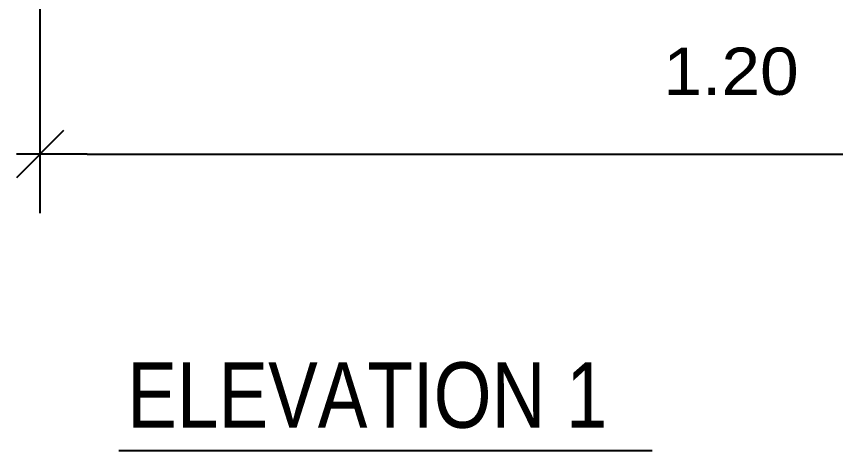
# Model space of a CAD drawing. Header units: millimetres. Extents: x 1732 to 2060, y 1135 to 1322.
# Drawn here: x 1750 to 1777.81, y 1190.31 to 1205.07 of the extents above; entities that cross this region are included whole.
import ezdxf

# ---------------------------------------------------------------- set-up
doc = ezdxf.new("R2010")
doc.units = ezdxf.units.MM
doc.layers.get('Defpoints').update_dxf_attribs({"color": 2})
doc.styles.add('Cordia TCR', font='Cordia.shx', dxfattribs={"width": 0.85})
doc.styles.add('MASTER', font='cordia.shx', dxfattribs={"width": 1.1})
doc.dimstyles.new('E0025', dxfattribs={"dimscale": 0.025, "dimtxt": 1.6, "dimasz": 1.6, "dimexe": 2, "dimexo": 1, "dimgap": 2, "dimtad": 1, "dimtih": 1, "dimtoh": 1, "dimdec": 4, "dimzin": 0, "dimdsep": 46, "dimlunit": 6, "dimtxsty": 'MASTER', "dimblk": 'AA', "dimcen": 1, "dimclrd": 256, "dimclre": 256, "dimclrt": 256, "dimadec": 0, "dimazin": 0, "dimtfac": 1, "dimtdec": 4, "dimtix": 1, "dimtmove": 2, "dimatfit": 3, "dimfxl": 1, "dimtolj": 1, "dimtzin": 0, "dimarcsym": 0})

# ---------------------------------------------------------------- blocks, each defined once
blk = doc.blocks.new('AA')
at = {"color": 3}
blk.add_line((-0.5, -0.5), (0.5, 0.5), dxfattribs=at)
at = {"color": 8}
blk.add_line((-1, 0), (0.5, 0), dxfattribs=at)
blk = doc.blocks.new('*D7')
at = {"lineweight": -2}
for p, q in [((0.64876, -0.17889), (0.64876, -0.48815)), ((1.81876, -0.17889), (1.81876, -0.48815)), ((0.68876, -0.43815), (1.77876, -0.43815))]:
    blk.add_line(p, q, dxfattribs=at)
at = {"layer": 'Defpoints', "color": 0}
for p in [(0.64876, -0.15389), (1.81876, -0.15389), (1.81876, -0.43815)]:
    blk.add_point(p, dxfattribs=at)
at = {"linetype": 'ByBlock', "lineweight": -2, "xscale": 0.04, "yscale": 0.04, "zscale": 0.04, "rotation": 180}
blk.add_blockref('AA', (0.64876, -0.43815), dxfattribs=at)
at = {"linetype": 'ByBlock', "lineweight": -2, "xscale": 0.04, "yscale": 0.04, "zscale": 0.04}
blk.add_blockref('AA', (1.81876, -0.43815), dxfattribs=at)
at = {"insert": (1.23376, -0.36815), "char_height": 0.04, "attachment_point": 5, "style": 'MASTER'}
blk.add_mtext('\\A1;1.20', dxfattribs=at)
blk = doc.blocks.new('A$C39f6e9bc')
dim = blk.add_aligned_dim(p1=(0.64876, -0.15389), p2=(1.81876, -0.15389), distance=-0.28426, text='1.20', dimstyle='E0025')
dim.commit()
dim.dimension.update_dxf_attribs({"geometry": '*D7', "text_midpoint": (1.23376, -0.36815)})
blk = doc.blocks.new('A$C151ac680')
blk.add_blockref('A$C39f6e9bc', (-0.3693, 0.04006))

msp = doc.modelspace()

# ---------------------------------------------------------------- linework, layer by layer
at = {"color": 10, "linetype": 'ByBlock'}
msp.add_line((1753.475, 1190.314), (1771.584, 1190.314), dxfattribs=at)

# ---------------------------------------------------------------- block references
at = {"xscale": 40.10805704610954, "yscale": 40.10805704610954, "zscale": 40.10805704610954}
msp.add_blockref('A$C151ac680', (1739.589, 1216.35), dxfattribs=at)

# ---------------------------------------------------------------- texts
at = {"color": 10, "style": 'Cordia TCR', "width": 0.85}
msp.add_text('ELEVATION 1', height=2.22441, dxfattribs=at).set_placement((1753.764, 1191.09))

doc.saveas('drawing.dxf')
